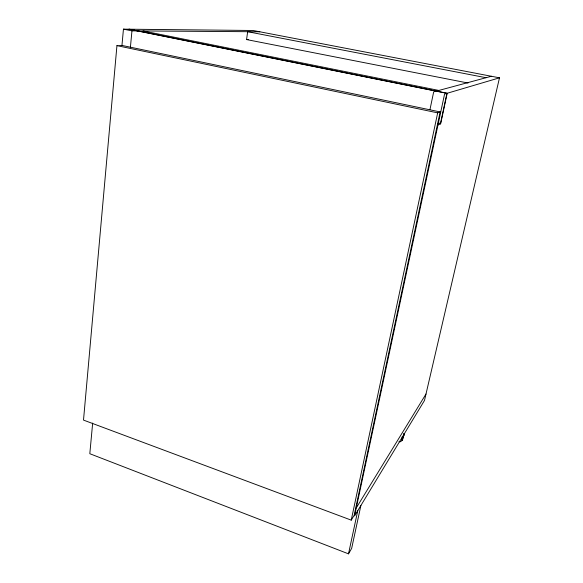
<?xml version="1.0" encoding="UTF-8"?>
<svg xmlns="http://www.w3.org/2000/svg" width="583" height="583" viewBox="0 0 583 583"><rect width="100%" height="100%" fill="white"/><g stroke="black" fill="none" stroke-linecap="round" stroke-linejoin="round"><path stroke-width="0.87" d="M116.943 45.642L83.507 420.095L351.236 520.138L354.173 515.299L440.129 111.943L122.423 45.525L116.943 45.642L437.68 112.862L440.129 111.943M121.956 45.445L123.443 29.15L253.073 30.491L499.493 77.823L424.497 400.448L354.573 515.926L444.581 94.031L499.493 77.823M92.668 423.069L89.811 453.712L348.51 553.85L351.673 548.333L360.884 505.497M130.417 47.165L131.955 30.87L123.443 29.15M468.047 83.034L246.573 39.571L247.651 31.701L486.054 77.707M429.955 109.662L433.686 91.83L491.396 76.271M351.236 520.138L437.68 112.862M440.384 123.931L446.935 93.338L128.828 29.208M348.51 553.85L357.765 510.657M403.349 436.951L402.343 440.442L403.166 436.478L402.336 437.024L401.425 441.054L400.375 441.754L398.947 441.725M356.286 507.902L425.984 394.042M402.117 436.886L404.369 435.392L403.837 433.832M437.979 124.973L440.646 123.815L447.197 93.258L129.419 29.208M438.234 123.8L440.631 122.765M246.573 39.571L248.314 39.549M131.955 30.87L259.821 31.788M143.054 30.95L438.839 90.438M403.625 433.774L403.895 434.554"/></g></svg>
